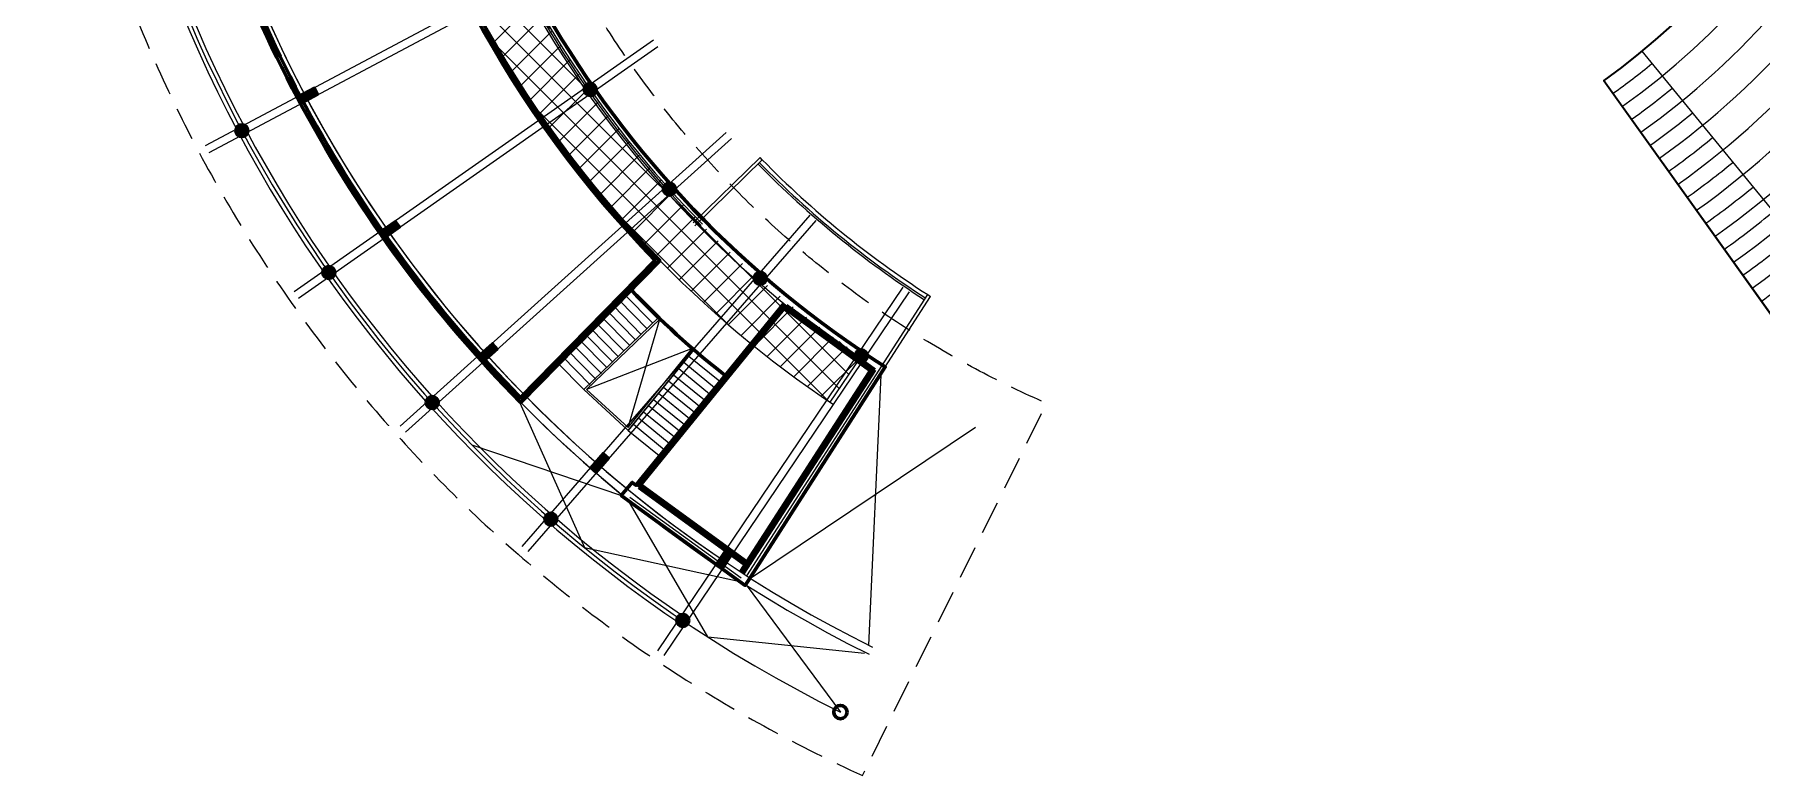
# Model space of a CAD drawing. Header units: inches. Extents: x -1373420 to 1275728, y -1279082 to 1370051.
# Drawn here: x -46970 to -44373, y 69714 to 70829 of the extents above; entities that cross this region are included whole.
import ezdxf

# ---------------------------------------------------------------- set-up
doc = ezdxf.new("R2010")
doc.units = ezdxf.units.IN
doc.header["$LTSCALE"] = 100
doc.header["$MEASUREMENT"] = 0
doc.linetypes.add('DASHED', pattern=[0.75, 0.5, -0.25])
for name, color, linetype, lineweight in [('beam', 40, 'Continuous', 15), ('Building', 250, 'Continuous', 60), ('COLUMN', 1, 'Continuous', 40), ('Hatch', 213, 'Continuous', 13), ('slab line', 180, 'Continuous', 35), ('WALL', 7, 'Continuous', 35)]:
    doc.layers.add(name, color=color, linetype=linetype, lineweight=lineweight)
doc.layers.add('HS', color=7, linetype='Continuous')

# ---------------------------------------------------------------- blocks, each defined once
blk = doc.blocks.new('A$Cda19edce')
at = {"layer": 'Building', "lineweight": 25}
for p, q in [((184.5141593725129, 151.078454194183), (191.7149089179584, 210.6447970900335)), ((196.4274279517122, 149.638304285123), (203.6281774971285, 209.2046471809444)), ((208.3406965308532, 148.1981543760194), (215.5414460762695, 207.7644972718699)), ((220.2539651099942, 146.758004467003), (227.4547146554105, 206.324347362839)), ((232.1672336891643, 145.317854557914), (239.3679832345806, 204.8841974537499)), ((244.0805022683344, 143.8777046488249), (251.2812518137507, 203.4440475446754)), ((255.9937708474754, 142.4375547397503), (263.1945203928917, 202.0038976355863)), ((267.9070394266455, 140.9974048306613), (275.1077889720618, 200.5637477264972)), ((279.8203080057865, 139.5572549215867), (287.0210575512028, 199.1235978174082)), ((291.7335765849275, 138.1171050124831), (298.9343261303438, 197.6834479083191)), ((303.6468451640976, 136.676955103394), (310.8475947095139, 196.2432979992445)), ((315.5601137432386, 135.2368051943195), (322.760863288684, 194.8031480901554)), ((327.4733823224087, 133.7966552852304), (334.6741318678251, 193.3629981810664)), ((339.3866509015788, 132.3565053761413), (346.5874004469952, 191.9228482719773)), ((178.7621893142933, 61.77029394166105), (184.6004743009981, 152.4186258894749)), ((184.6004743009981, 152.4186258894749), (339.3866509015788, 132.3565053761413)), ((334.7817694669066, 63.47047303883301), (187.3903444256576, 149.0595283470591)), ((181.9599134221791, 64.74375524827131), (339.0266134242993, 129.3781882313488)), ((339.0266134242993, 129.3781882313488), (334.7817694669066, 63.47047303883301)), ((178.7621893142932, 61.77029394164856), (178.2622982451576, 1.77237640345993)), ((334.7567749134323, 60.47057716187555), (178.7621893142933, 61.77029394166105)), ((190.7617728219193, 61.67031572782435), (190.2618817527837, 1.672398189635715)), ((202.7613563295454, 61.57033751400013), (202.2614652604098, 1.572419975811499)), ((214.7609398371715, 61.47035930011771), (214.2610487680358, 1.472441761929076)), ((226.7605233447975, 61.37038108629349), (226.2606322756619, 1.372463548104861)), ((238.7601068524236, 61.27040287246928), (238.260215783288, 1.272485334280645)), ((250.7596903600497, 61.17042465864506), (250.2597992909141, 1.17250712045643)), ((262.7592738676758, 61.07044644482085), (262.2593827985402, 1.072528906632215)), ((274.7588573753019, 60.97046823099663), (274.2589663061663, 0.9725506928079994)), ((286.758440882928, 60.87049001717241), (286.2585498137923, 0.8725724789837841)), ((298.7580243905541, 60.7705118033482), (298.2581333214184, 0.7725942651595687)), ((310.7576078981801, 60.67053358952398), (310.2577168290445, 0.6726160513353534)), ((322.7571914058062, 60.57055537569977), (322.2573003366706, 0.5726378375111381)), ((334.7567749134323, 60.47057716187555), (334.2568838442967, 0.4726596236869227))]:
    blk.add_line(p, q, dxfattribs=at)
at = {"layer": 'Building', "lineweight": 25, "flags": 128}
for points in [[(339.3866509015788, 132.3565053761413), (184.6004743009981, 152.4186258894749), (178.7621893142933, 61.77029394166105), (334.7567749134614, 60.47057716191921)], [(339.0266134242993, 129.3781882313488), (187.3903444256576, 149.0595283470591), (181.9599134221791, 64.74375524827131), (334.7817694669066, 63.47047303883301)]]:
    blk.add_lwpolyline(points, dxfattribs=at)
blk = doc.blocks.new('A$Cd32af88c')
at = {"layer": 'HS'}
h = blk.add_hatch(color=256, dxfattribs=at)
h.dxf.hatch_style = 1
h.paths.add_polyline_path([(0, 10, 1), (20, 10, 1)])
at = {"layer": 'COLUMN'}
blk.add_circle((10, 10), 10, dxfattribs=at)
blk = doc.blocks.new('A$C2b1145ed')
h = blk.add_hatch(color=256)
h.dxf.hatch_style = 1
h.paths.add_polyline_path([(364.7332541322129, 938.7521114827052), (359.0995953787822, 949.3474825970123), (332.6111675930143, 935.2633357134358), (338.2448263464449, 924.6679645991287)])
h = blk.add_hatch(color=256)
h.dxf.hatch_style = 1
h.paths.add_polyline_path([(487.9379095849534, 739.1024621928423), (481.0549923487408, 748.9322867243102), (456.480431020071, 731.7249936337789), (463.3633482562835, 721.895169102311)])
h = blk.add_hatch(color=256)
h.dxf.hatch_style = 1
h.paths.add_polyline_path([(634.5553878888888, 555.9558415781337), (626.5258206125825, 564.8735794838624), (604.2314758482605, 544.7996612930967), (612.2610431245669, 535.881923387368)])
h = blk.add_hatch(color=256)
h.dxf.hatch_style = 1
h.paths.add_polyline_path([(802.399960144002, 392.0425439135089), (793.3434451813288, 399.915252261395), (773.6616743116133, 377.273964854712), (782.7181892742866, 369.4012565068259)])
h = blk.add_hatch(color=256)
h.dxf.hatch_style = 1
h.paths.add_polyline_path([(988.9694503714576, 249.8061389284968), (979.0209995007971, 256.5164537701457), (962.2452123966744, 231.6453265934946), (972.193663267335, 224.9350117518457)])
at = {"layer": 'Hatch', "lineweight": 5, "true_color": 0x636466}
h = blk.add_hatch(dxfattribs=at)
h.set_pattern_fill('ANSI37', color=251, scale=200)
h.set_pattern_definition([(45, (0, 0), (-17.67766952966369, 17.67766952966369), []), (135, (0, 0), (-17.67766952966369, -17.67766952966369), [])])
edge = h.paths.add_edge_path()
edge.add_line((1180.788041485121, 3147.314239261967), (1134.375030497045, 3216.124357784041))
edge.add_arc((2058.409664708382, 1846.161709622711), 1652.464118393885, 123.9995159391951, 169.3844037144346)
edge.add_line((434.2270731514291, 2150.576840427049), (433.6446437504856, 2150.685437409637))
edge.add_line((433.6446437504856, 2150.685437409637), (397.5272540483896, 2154.981864632687))
edge.add_line((397.5272540483896, 2154.981864632687), (384.1123952329992, 2045.802921381442))
edge.add_line((384.1123952329992, 2045.802921381442), (130.7438710934673, 2076.764797914737))
edge.add_arc((2058.45703773025, 1846.116442155251), 1941.462520070724, 173.177070234812, 179.9999999999999)
edge.add_line((116.9945176595259, 1846.116442155253), (405.928900306335, 1846.116442155253))
edge.add_line((405.928900306335, 1846.116442155253), (405.9397927437553, 1840.116442155395))
edge.add_line((405.9397927437553, 1840.116442155395), (393.9397142169341, 1840.116442155392))
edge.add_arc((2058.457037730245, 1846.116442155271), 1664.528137423911, 180.2065302555176, 183.1532883231089)
edge.add_line((396.4490922795774, 1754.554935315523), (397.6789067561392, 1734.447646361312))
edge.add_arc((2058.457037730261, 1846.116442155272), 1664.528137423928, 183.8467116768918, 186.7934697444786)
edge.add_line((405.6155578763651, 1649.218085762046), (417.5261896375539, 1650.68052745292))
edge.add_line((417.5261896375539, 1650.68052745292), (418.2574056979847, 1644.725250543072))
edge.add_line((418.2574056979847, 1644.725250543072), (418.2465944511412, 1644.723923088878))
edge.add_arc((2058.457037730203, 1846.116442155253), 1652.528137423867, 186.9999999999999, 236)
edge.add_line((1134.375030497044, 476.1085265264669), (1180.788041485121, 544.9186450485395))
edge.add_arc((2058.4570377302, 1846.116442155253), 1569.528137423859, 123.99999999999989, 236.0000000000001, ccw=False)
blk.add_line((1180.78804148512, 544.9186450485402), (1134.375030497044, 476.1085265264671))
at = {"layer": 'beam', "lineweight": 25}
for p, q in [((777.0636266577204, 1171.582900123274), (194.4299001031479, 861.7910525101373)), ((782.6972854111511, 1160.987529008967), (200.0635588565787, 851.1956813958302)), ((868.8198987038497, 1020.448197207336), (328.2831646565471, 641.9603013481626)), ((875.7028159400622, 1010.618372675868), (335.1660818927596, 632.1304768166947)), ((978.3109204222872, 881.6223060762343), (487.9293365780203, 440.0807447336837)), ((986.3404876985934, 872.7045681705055), (495.9589038543266, 431.1630068279549)), ((1103.904432867981, 757.1748010114658), (670.9884591544774, 259.1619418701396)), ((1112.960947830654, 749.3020926635797), (680.0449741171507, 251.2892335222535)), ((1243.728126047721, 648.9609076757699), (874.7315425052011, 101.9009754010904)), ((1253.676576918382, 642.2505928341211), (884.6799933758616, 95.19066055944148))]:
    blk.add_line(p, q, dxfattribs=at)
for radius, start, end in [(2054.528137423852, 115.8326743939538, 236.1673256060462), (2042.528137423852, 115.8316913411407, 236.1683086588593), (1574.52813742386, 115.7816644231915, 236.2183355768086), (1562.52813742386, 115.7799876279469, 236.2200123720531), (1951.462520070675, 186.8238371400027, 236.2183355768086), (1939.462520070675, 186.8227471673833, 236.2183355768086)]:
    blk.add_arc((2058.457037730201, 1846.116442155253), radius, start, end, dxfattribs=at)
at = {"layer": 'COLUMN'}
for points in [[(364.7332541322129, 938.7521114827052), (359.0995953787822, 949.3474825970123), (332.6111675930143, 935.2633357134358), (338.2448263464449, 924.6679645991287)], [(487.9379095849534, 739.1024621928423), (481.0549923487408, 748.9322867243102), (456.480431020071, 731.7249936337789), (463.3633482562835, 721.895169102311)], [(634.5553878888888, 555.9558415781337), (626.5258206125825, 564.8735794838624), (604.2314758482605, 544.7996612930967), (612.2610431245669, 535.881923387368)], [(802.399960144002, 392.0425439135089), (793.3434451813288, 399.915252261395), (773.6616743116133, 377.273964854712), (782.7181892742866, 369.4012565068259)], [(988.9694503714576, 249.8061389284968), (979.0209995007971, 256.5164537701457), (962.2452123966744, 231.6453265934946), (972.193663267335, 224.9350117518457)]]:
    blk.add_lwpolyline(points, close=True, dxfattribs=at)
at = {"layer": 'WALL', "lineweight": 20}
blk.add_arc((2058.457037730201, 1846.116442155253), 1652.528137423866, 186.7919699975984, 236.2200123720531, dxfattribs=at)
at = {"lineweight": 60}
for p, rotation in [((771.1828459918722, 932.5496034696482), 34.99999999999965), ((245.6420668906604, 870.8999237958535), 27.99999999999963), ((892.1137834004604, 782.4799316211859), 41.99999999999952), ((378.0035115559539, 657.2424696293454), 34.99999999999965), ((1030.432212312931, 648.2666302892712), 48.9999999999995), ((1184.076123540633, 531.9105106655976), 55.99999999999947), ((535.4166477370634, 461.3083880804135), 41.99999999999952), ((715.534808140475, 286.0186050133793), 48.9999999999995), ((915.6728458576047, 133.9862873518604), 55.99999999999947)]:
    blk.add_blockref('A$Cd32af88c', p, dxfattribs=dict(at, rotation=rotation))
blk = doc.blocks.new('A$Ccdfa7642')
blk.add_line((337.8955263247304, 2201.700333920693), (721.3400049508549, 2738.88776099866))
at = {"lineweight": 25}
for p, q in [((337.8955263245157, 2201.700333920392), (644.6511092254259, 2631.450275583124)), ((395.1128551435672, 2157.92979794207), (729.6221989054225, 2566.448462064069)), ((395.1128551435672, 473.5204776410537), (729.6221989054225, 65.00181351905485)), ((337.8955263245157, 429.7499416627325), (644.6511092254259, 0))]:
    blk.add_line(p, q, dxfattribs=at)
for centre, radius, start, end in [((-294.5137223487832, 1315.725137791793), 1616.528137423857, 305.5192525810716, 54.48074741949377), ((-294.513722348785, 1315.725137791331), 1592.528137423853, 50.68818570079287, 54.48074741952603), ((-294.513722348785, 1315.725137791331), 1544.528137423853, 50.68818570079287, 54.48074741952603), ((-294.513722348785, 1315.725137791793), 1568.528137423853, 305.5192525804688, 54.48074741949387), ((-294.513722348785, 1315.725137791793), 1520.528137423853, 305.5192525804688, 54.48074741949403), ((-294.513722348785, 1315.725137791331), 1496.528137423853, 50.68818570079287, 54.48074741952603), ((-294.513722348785, 1315.725137791331), 1448.528137423853, 50.68818570079287, 54.48074741952603), ((-294.513722348785, 1315.725137791793), 1472.528137423853, 305.5192525804688, 54.48074741949418), ((-294.513722348785, 1315.725137791793), 1424.528137423853, 305.5192525804688, 54.48074741949436), ((-294.513722348785, 1315.725137791331), 1400.528137423853, 50.68818570079287, 54.48074741952603), ((-294.513722348785, 1315.725137791331), 1352.528137423853, 50.68818570079287, 54.48074741952603), ((-294.513722348785, 1315.725137791793), 1376.528137423853, 305.5192525804688, 54.48074741949455), ((-294.513722348785, 1315.725137791793), 1328.528137423853, 305.5192525804688, 54.48074741949474), ((-294.513722348785, 1315.725137791331), 1304.528137423853, 50.68818570079287, 54.48074741952603), ((-294.513722348785, 1315.725137791331), 1256.528137423853, 50.68818570079287, 54.48074741952603), ((-294.513722348785, 1315.725137791793), 1280.528137423853, 305.5192525804688, 54.48074741949496), ((-294.513722348785, 1315.725137791793), 1232.528137423853, 305.5192525804688, 54.4807474194952), ((-294.513722348785, 1315.725137791331), 1208.528137423853, 50.68818570079287, 54.48074741952603), ((-294.513722348785, 1315.725137791331), 1160.528137423853, 50.68818570079287, 54.48074741952603), ((-294.513722348785, 1315.725137791793), 1184.528137423853, 305.5192525804688, 54.48074741949544), ((-294.513722348785, 1315.725137791793), 1136.528137423853, 305.5192525804688, 54.48074741949572), ((-294.513722348785, 1315.725137791331), 1112.528137423853, 50.68818570079287, 54.48074741952603), ((-294.513722348785, 1315.725137791793), 1112.528137423853, 305.5192525804688, 309.3118142991998), ((-294.513722348785, 1315.725137791793), 1160.528137423853, 305.5192525804688, 309.3118142991998), ((-294.513722348785, 1315.725137791793), 1208.528137423853, 305.5192525804688, 309.3118142991998), ((-294.513722348785, 1315.725137791793), 1256.528137423853, 305.5192525804688, 309.3118142991998), ((-294.513722348785, 1315.725137791793), 1304.528137423853, 305.5192525804688, 309.3118142991998), ((-294.513722348785, 1315.725137791793), 1352.528137423853, 305.5192525804688, 309.3118142991998), ((-294.513722348785, 1315.725137791793), 1400.528137423853, 305.5192525804688, 309.3118142991998), ((-294.513722348785, 1315.725137791793), 1448.528137423853, 305.5192525804688, 309.3118142991998), ((-294.513722348785, 1315.725137791793), 1496.528137423853, 305.5192525804688, 309.3118142991998), ((-294.513722348785, 1315.725137791793), 1544.528137423853, 305.5192525804688, 309.3118142991998), ((-294.513722348785, 1315.725137791793), 1592.528137423853, 305.5192525804688, 309.3118142991998)]:
    blk.add_arc(centre, radius, start, end, dxfattribs=at)
at = {"layer": 'Building', "lineweight": 35, "flags": 128}
blk.add_lwpolyline([(721.3400049508549, 2738.88776099866), (337.8955263247306, 2201.700333920693, -0.2422984408265646), (794.014415074743, 1315.725137791566, -0.2422984408272605), (337.8955263241871, 429.7499416625053), (721.3400049503173, -107.4374854158975, 0.2422984408272594), (1454.014415074743, 1315.725137791566, 0.2422984408271626)], format="xyb", close=True, dxfattribs=at)

msp = doc.modelspace()

# ---------------------------------------------------------------- linework, layer by layer
at = {"lineweight": 60}
for p, q in [((-45843.04994415681, 70424.32016546647, -159.972868), (-45931.21884886609, 70315.90272032328, -159.972868)), ((-45839.1707707092, 70421.16548428393, -159.972868), (-45927.33967541848, 70312.74803914076, -159.972868)), ((-45706.21763232668, 70324.76076466807, -159.972868), (-45839.1707707092, 70421.16548428393, -159.972868)), ((-45709.15274346361, 70320.71291059292, -159.972868), (-45842.10588184616, 70417.1176302088, -159.972868)), ((-46065.63486528184, 70150.82026702918, -159.972868), (-45931.21694980006, 70315.90505408688, -159.972868)), ((-45931.21694980006, 70315.90505408688, -159.972868), (-45927.40488485555, 70312.80113498773, -159.972868)), ((-45908.28691437517, 70020.7566106163, -159.972868), (-45710.41919487997, 70327.47127607933, -159.972868)), ((-45904.08535182185, 70018.04609920504, -159.972868), (-45706.21763232668, 70324.76076466807, -159.972868)), ((-46061.75759090029, 70147.66325208305, -159.972868), (-45927.33967541848, 70312.74803914076, -159.972868)), ((-46061.36876071646, 70147.34859702914, -159.972868), (-45895.89488274392, 70027.33252221152, -159.972868)), ((-46058.43316113966, 70151.39609689015, -159.972868), (-45892.95928316712, 70031.38002207254, -159.972868))]:
    msp.add_line(p, q, dxfattribs=at)
at = {"lineweight": 25}
for p, q in [((-45697.21161971628, 70316.57922473327, -159.972868), (-45715.73336059754, 69910.4950654717, -159.972868)), ((-46239.98955562498, 70274.9654021737, -159.972868), (-46143.11573508495, 70057.37942581928, -159.972868)), ((-45893.51770246399, 70011.2496479745, -159.972868), (-45555.03361687146, 70238.22757564938, -159.972868)), ((-46312.51478916386, 70211.8530685811, -159.972868), (-46087.27659822968, 70135.46066997592, -159.972868)), ((-45957.51706442286, 69922.8012727653, -159.972868), (-46077.52333523461, 70128.26115669146, -159.972868)), ((-46143.11573508495, 70057.37942581928, -159.972868), (-45911.31918496109, 70006.80565760573, -159.972868)), ((-45900.00735735559, 70001.15580088818, -159.972868), (-45758.04328511414, 69809.80411709507, -159.972868)), ((-45957.51706442286, 69922.8012727653, -159.972868), (-45721.73042032321, 69898.3864962349, -159.972868))]:
    msp.add_line(p, q, dxfattribs=at)
at = {"lineweight": 60, "elevation": -159.972868, "flags": 128}
msp.add_lwpolyline([(-46465.20755198217, 71298.23642637486), (-46757.27262625878, 71234.20453203864, 0.1424444965987433), (-46239.04056650604, 70275.47961248501), (-46029.73275484782, 70489.07197318191, -0.1418105733566618), (-46465.20755198217, 71298.23642637486, 0.000428966770691079)], format="xyb", dxfattribs=at)
msp.add_lwpolyline([(-46469.03218216458, 71292.27916687388), (-46751.3275057601, 71230.389177539, 0.1411252294229554), (-46239.04758241921, 70282.61626005977), (-46036.72886546107, 70489.07645868252, -0.1402845939318693)], format="xyb", close=True, dxfattribs=at)
at = {"layer": 'beam', "lineweight": 60}
msp.add_circle((-45758.04328509522, 69809.80411708572, -159.972868), 9.999999999999986, dxfattribs=at)
at = {"layer": 'beam', "lineweight": 25}
for radius, start in [(1951.528090892182, 115.1919045075672), (1939.528090892182, 115.1908146084129)]:
    msp.add_arc((-44849.66894559396, 71645.92055924097, -159.972868), radius, start, 243.6772058900491, dxfattribs=at)
at = {"layer": 'Building', "lineweight": 25}
for p, q in [((-45979.43317882533, 70545.38387222264, -159.972868), (-45878.98824755417, 70643.85276501588, -159.972868)), ((-45976.88964742527, 70540.87550585998, -159.972868), (-45875.48800885957, 70640.28228478474, -159.972868)), ((-45875.48800885957, 70640.28228478474, -159.972868), (-45878.98824755417, 70643.85276501588, -159.972868)), ((-45898.56962098132, 70014.48665358259, -159.972868), (-45626.54623891436, 70437.58502606585, -159.972868)), ((-45888.07292180223, 70021.56742934963, -159.972868), (-45622.34048929584, 70434.88101605362, -159.972868)), ((-45626.54623891436, 70437.58502606585, -159.972868), (-45622.34048929589, 70434.8810160535, -159.972868)), ((-45910.29690792641, 70007.25074223998, -159.972868), (-46077.52333523464, 70128.26115669146, -159.972868)), ((-45907.36570310019, 70011.30142591891, -159.972868), (-46074.59213040842, 70132.31184037038, -159.972868))]:
    msp.add_line(p, q, dxfattribs=at)
at = {"layer": 'Building', "linetype": 'DASHED', "lineweight": 25, "elevation": -159.972868, "flags": 128}
msp.add_lwpolyline([(-45425.02894375942, 73027.42602018293), (-45692.58884935142, 73591.71746988087, 0.6506534122054948), (-45724.89358609132, 69714.4388973367), (-45447.96834322016, 70274.19380186492, -0.660784435421701)], format="xyb", close=True, dxfattribs=at)
at = {"layer": 'Building', "lineweight": 25}
for radius, start, end in [(2048.528137423852, 115.3680614470226, 243.6772058900491), (1571.52813742386, 127.8508496516202, 224.6495865998975), (1568.52813742386, 127.8336915519293, 224.6495865998975), (1657.528137423873, 140.8224878668463, 224.4308342241097), (1652.528137423873, 185.5913728666106, 224.4308342241097), (1445.52813742386, 224.4308342241097, 237.2617486677228), (1442.52813742386, 224.4308342241097, 237.2617486677228), (1436.52813742386, 224.4308342241097, 237.2617486677228)]:
    msp.add_arc((-44849.66894559396, 71645.92055924097, -159.972868), radius, start, end, dxfattribs=at)
at = {"layer": 'slab line', "lineweight": 60, "elevation": -159.972868, "flags": 128}
msp.add_lwpolyline([(-46750.16211483491, 72089.30256520162, -0.08539734767290152), (-46491.5285069629, 72701.20740708549), (-46370.80989823845, 72624.15377583163), (-46251.24240673243, 72771.96493160789), (-46371.01913163974, 72868.19528325343, -0.08419271076438006), (-45873.25568453225, 73308.68448383281), (-45563.40763348711, 72809.19436874695), (-45640.71374866695, 72724.43784832282), (-45817.35130890526, 72872.7396265763, 0.5160260537632972), (-45690.47721525517, 70328.9028547622), (-45901.23185983973, 70000.30599224301), (-46087.60531966959, 70135.7288713875), (-46071.12825885377, 70155.29318380139), (-46065.63486528184, 70150.82026702918), (-45931.21695050207, 70315.90505465849, -0.03673499532347829), (-46072.94776759224, 70444.97234538254), (-46239.04056650604, 70275.47961248501, -0.142452881233438), (-46757.28660284891, 71234.26834786516), (-46470.09181433657, 71297.16670219018, -0.1106087140376122), (-46464.05575740524, 72021.62622622197)], format="xyb", close=True, dxfattribs=at)

# ---------------------------------------------------------------- block references
msp.add_blockref('A$Ccdfa7642', (-44947.60710452372, 70330.19542144917, -159.972868))
at = {"lineweight": 60, "rotation": 51.3236577773579}
msp.add_blockref('A$Cda19edce', (-46140.57254587911, 70055.34367059157, -159.972868), dxfattribs=at)
at = {"layer": 'beam', "lineweight": 60}
msp.add_blockref('A$C2b1145ed', (-46908.12598332416, 69799.80411708572, -159.972868), dxfattribs=at)

doc.saveas('drawing.dxf')
